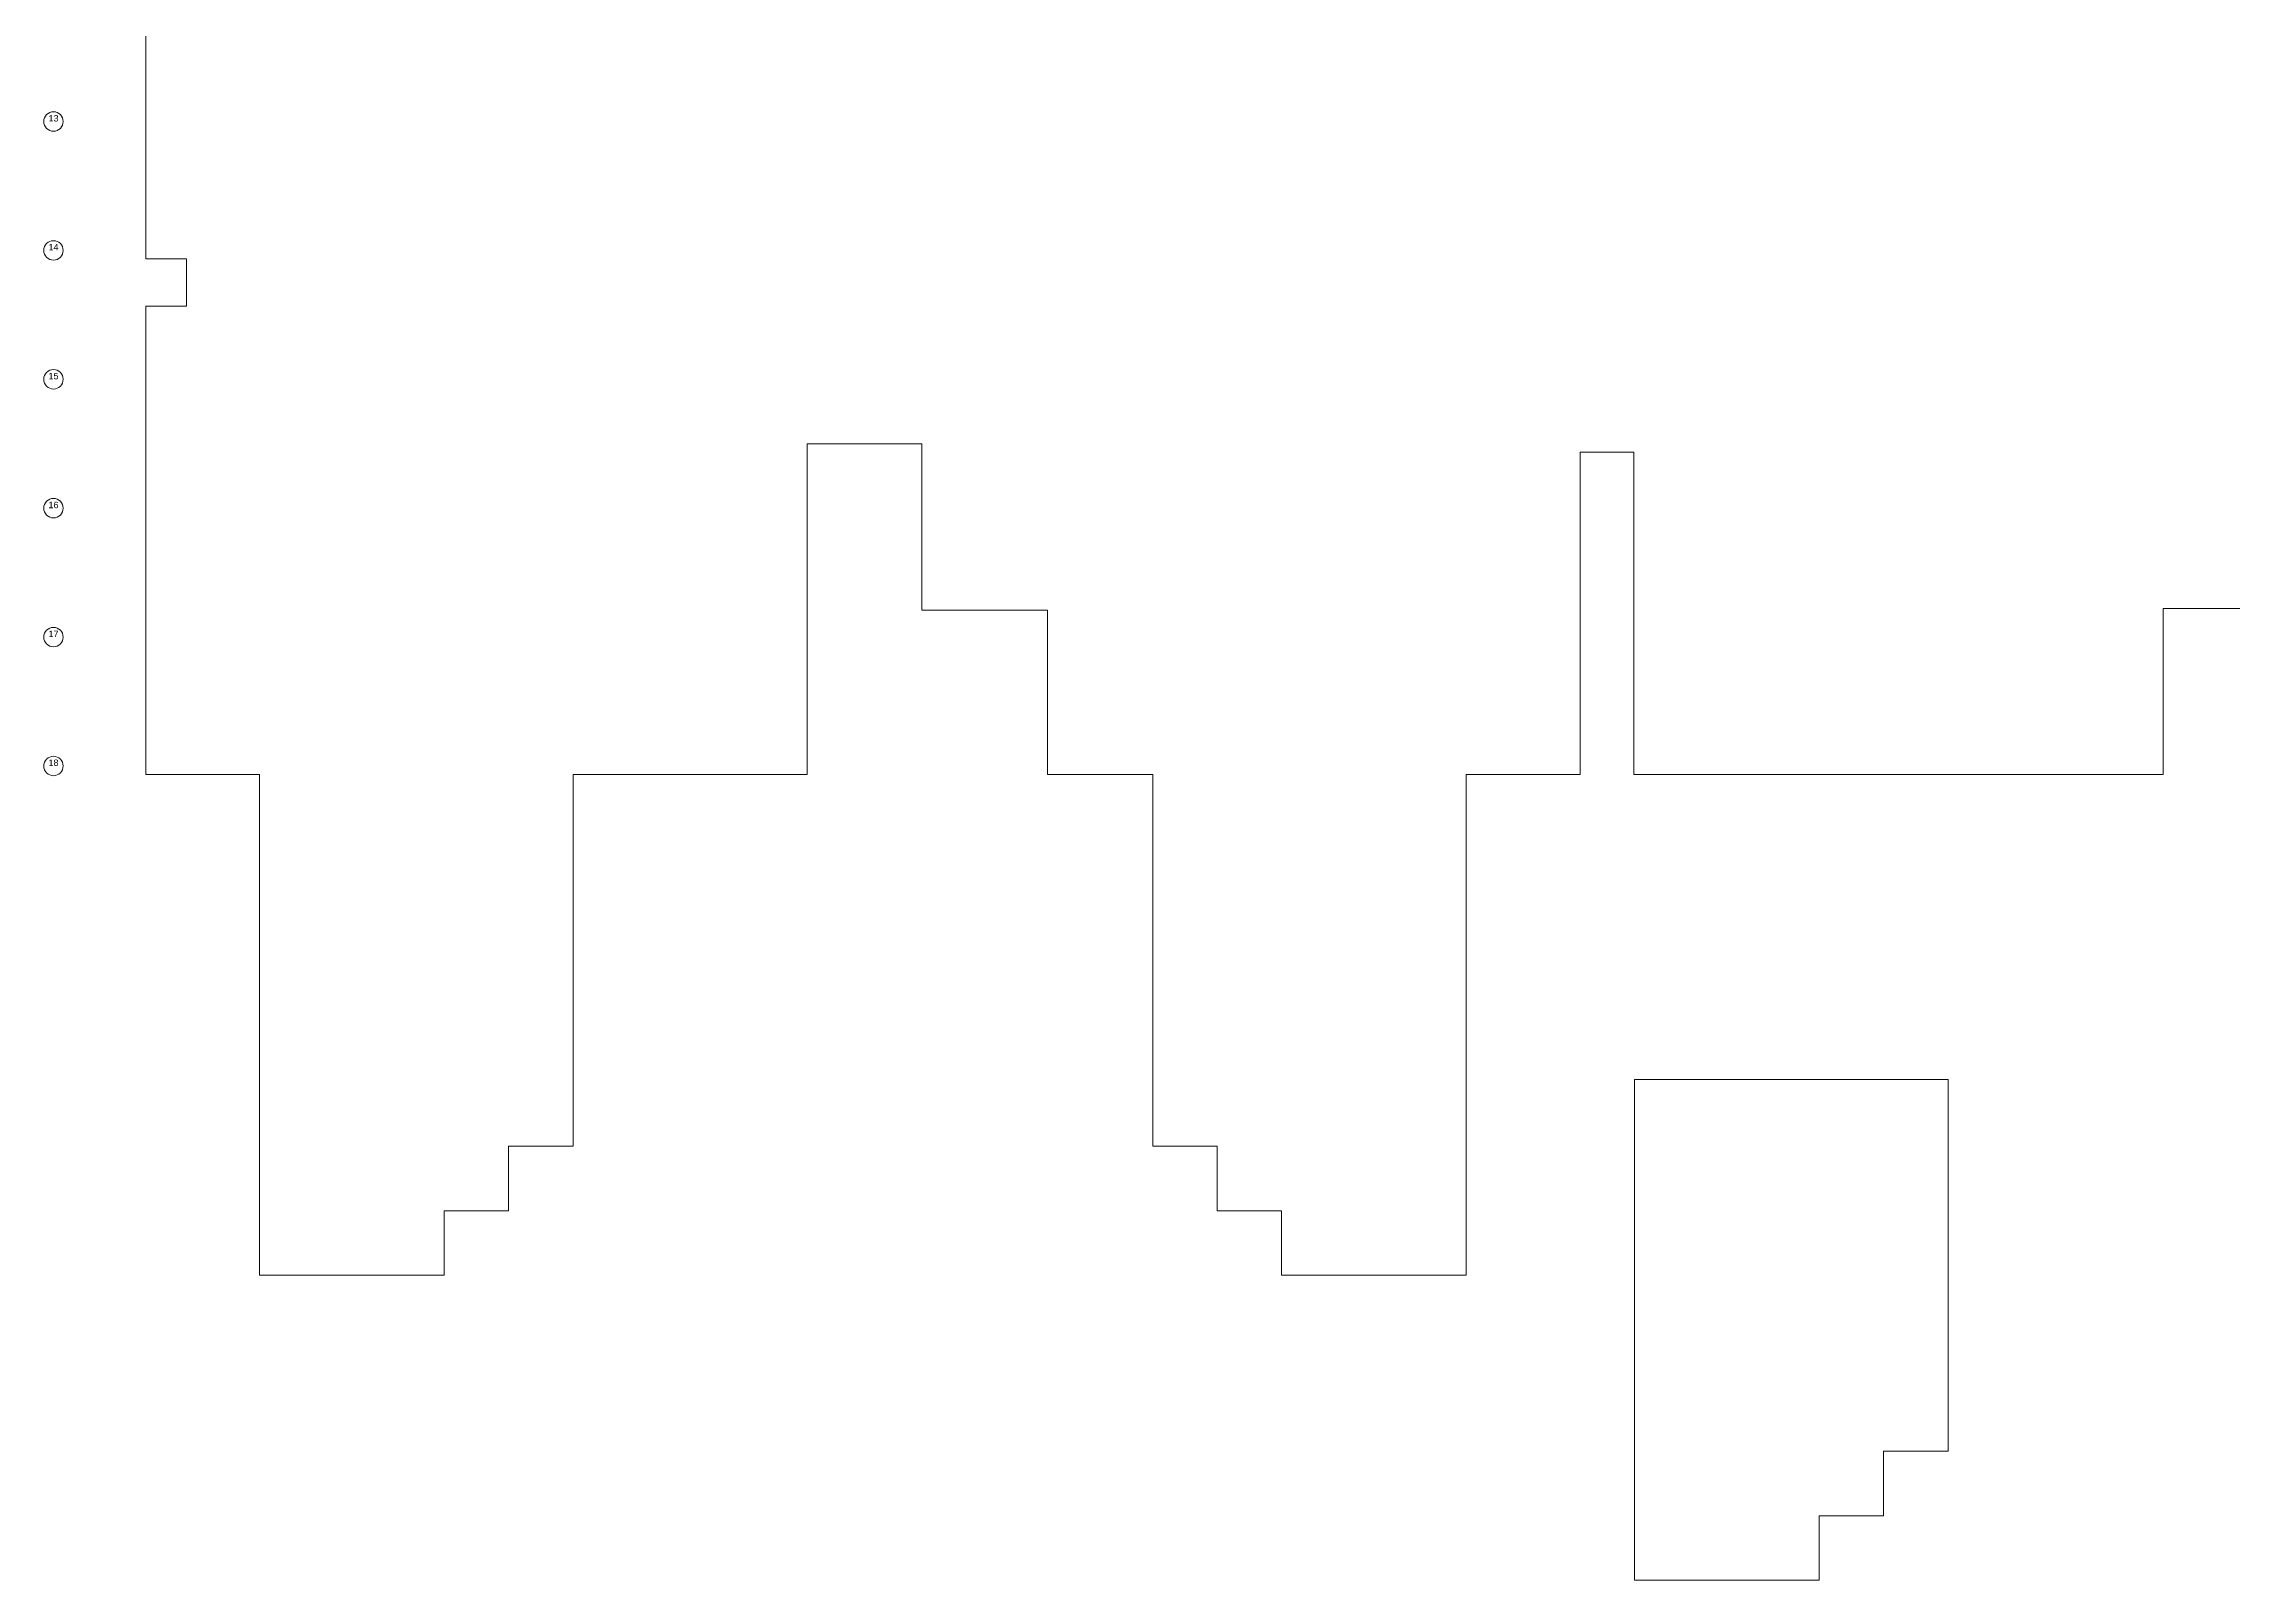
# Model space of a CAD drawing. Extents: x -6172 to 8039, y -4082 to 1639.
# Drawn here: x -6172 to -2095, y -4082 to -1222 of the extents above; entities that cross this region are included whole.
import ezdxf
from ezdxf.enums import TextEntityAlignment as Align

# ---------------------------------------------------------------- set-up
doc = ezdxf.new("R2010")
doc.units = 0
doc.header["$LTSCALE"] = 96
doc.header["$MEASUREMENT"] = 0
doc.layers.add('A-GRID-IDEN', color=2, linetype='CONTINUOUS', lineweight=0)
doc.layers.add('A-WALL-FULL', color=6, linetype='CONTINUOUS', lineweight=0)
doc.styles.add('ARIAL', font='ARIAL', dxfattribs={"height": 0.2})

msp = doc.modelspace()

# ---------------------------------------------------------------- linework, layer by layer
at = {"layer": 'A-GRID-IDEN'}
for centre in [(-6153.9, -1366.3), (-6153.9, -1606.3), (-6153.9, -1846.3), (-6153.9, -2086.3), (-6153.9, -2326.3), (-6153.9, -2566.3)]:
    msp.add_circle(centre, 18.1, dxfattribs=at)
at = {"layer": 'A-WALL-FULL'}
for p, q in [((-5982.1, -1622.3), (-5982.1, 563.7)), ((-5906.1, -1622.3), (-5982.1, -1622.3)), ((-5906.1, -1710.3), (-5906.1, -1622.3)), ((-5982.1, -2582.3), (-5982.1, -1710.3)), ((-5982.1, -1710.3), (-5906.1, -1710.3)), ((-4536.1, -1966.3), (-4750.1, -1966.3)), ((-4750.1, -1966.3), (-4750.1, -2582.3)), ((-4536.1, -2276.3), (-4536.1, -1966.3)), ((-3210.1, -1982.3), (-3310.1, -1982.3)), ((-3310.1, -1982.3), (-3310.1, -2582.3)), ((-3210.1, -2582.3), (-3210.1, -1982.3)), ((-4302.1, -2276.3), (-4536.1, -2276.3)), ((-4302.1, -2582.3), (-4302.1, -2276.3)), ((-1984.1, -2273.3), (-2224.1, -2273.3)), ((-2224.1, -2273.3), (-2224.1, -2582.3)), ((-5770.1, -2582.3), (-5982.1, -2582.3)), ((-5770.1, -3514.3), (-5770.1, -2582.3)), ((-4750.1, -2582.3), (-5186.1, -2582.3)), ((-5186.1, -2582.3), (-5186.1, -3274.3)), ((-4106.1, -2582.3), (-4302.1, -2582.3)), ((-4106.1, -3274.3), (-4106.1, -2582.3)), ((-3310.1, -2582.3), (-3522.1, -2582.3)), ((-3522.1, -2582.3), (-3522.1, -3514.3)), ((-2224.1, -2582.3), (-3210.1, -2582.3)), ((-3208.6, -3150.3), (-2624.6, -3150.3)), ((-3208.6, -4082.3), (-3208.6, -3150.3)), ((-2624.6, -3150.3), (-2624.6, -3842.3)), ((-5186.1, -3274.3), (-5306.1, -3274.3)), ((-5306.1, -3274.3), (-5306.1, -3394.3)), ((-3986.1, -3274.3), (-4106.1, -3274.3)), ((-3986.1, -3394.3), (-3986.1, -3274.3)), ((-5306.1, -3394.3), (-5426.1, -3394.3)), ((-5426.1, -3394.3), (-5426.1, -3514.3)), ((-3866.1, -3394.3), (-3986.1, -3394.3)), ((-3866.1, -3514.3), (-3866.1, -3394.3)), ((-5426.1, -3514.3), (-5770.1, -3514.3)), ((-3522.1, -3514.3), (-3866.1, -3514.3)), ((-2624.6, -3842.3), (-2744.6, -3842.3)), ((-2744.6, -3842.3), (-2744.6, -3962.3)), ((-2744.6, -3962.3), (-2864.6, -3962.3)), ((-2864.6, -3962.3), (-2864.6, -4082.3)), ((-2864.6, -4082.3), (-3208.6, -4082.3))]:
    msp.add_line(p, q, dxfattribs=at)

# ---------------------------------------------------------------- texts
at = {"layer": 'A-GRID-IDEN', "style": 'ARIAL'}
for s, p in [('13', (-6153.8, -1366.3)), ('14', (-6153.8, -1606.3)), ('15', (-6153.8, -1846.3)), ('16', (-6153.9, -2086.3)), ('17', (-6153.8, -2326.3)), ('18', (-6153.8, -2566.3))]:
    msp.add_text(s, height=12, dxfattribs=at).set_placement(p, align=Align.CENTER)

doc.saveas('drawing.dxf')
